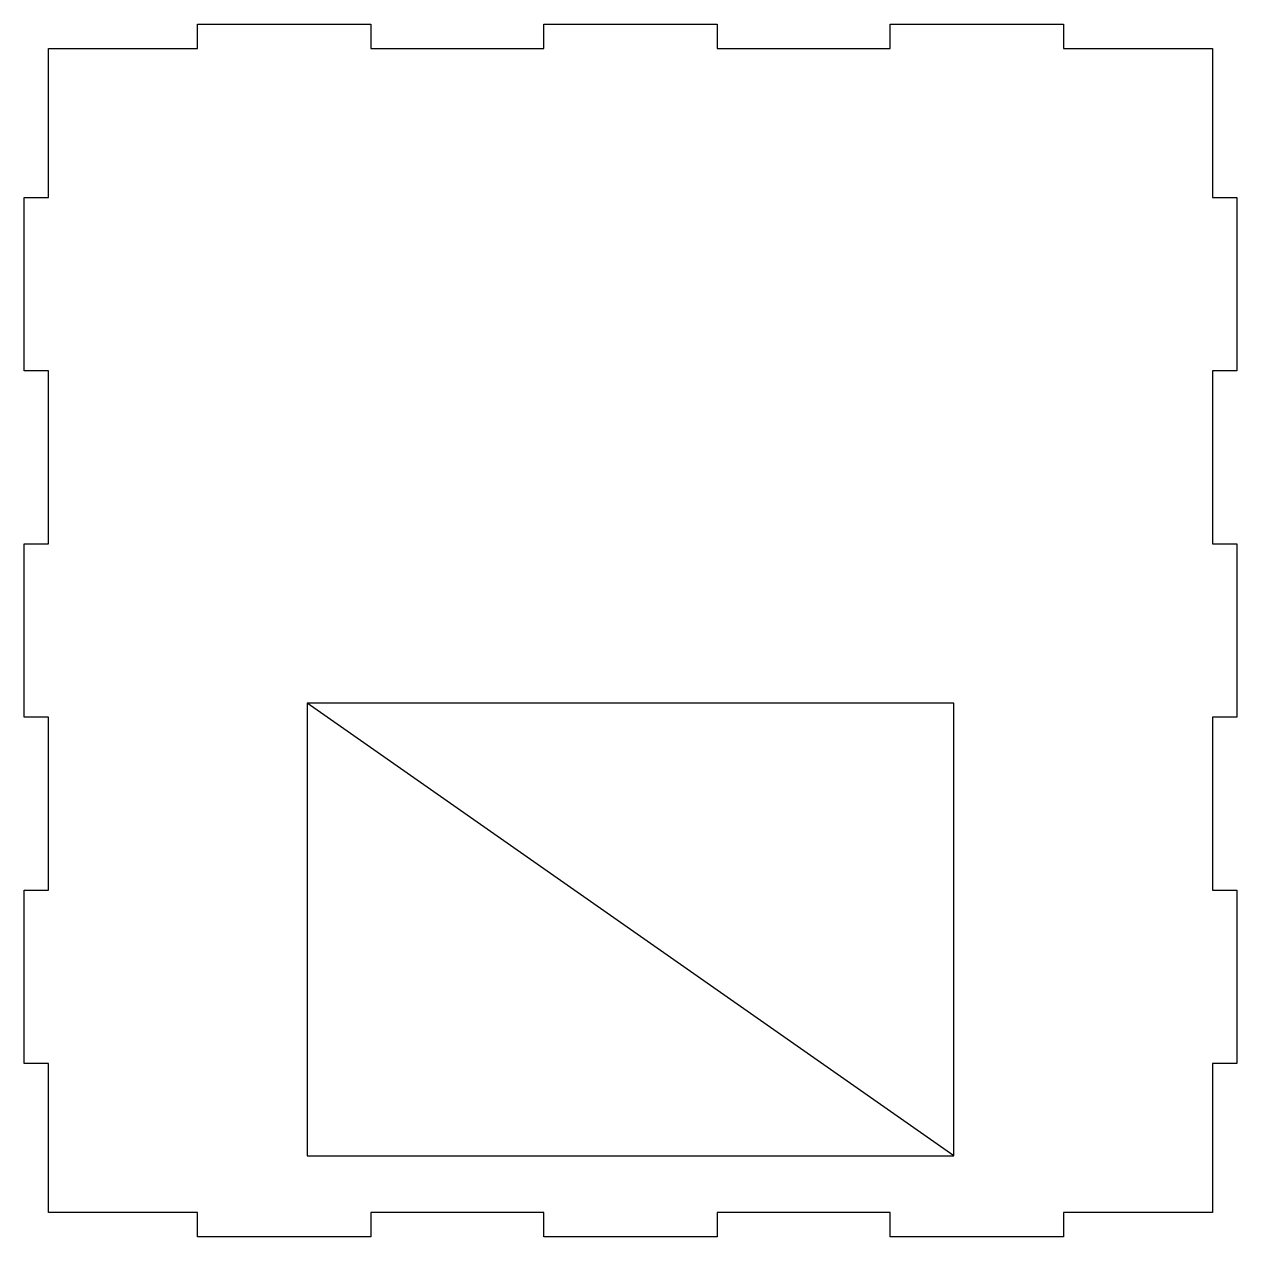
# Model space of a CAD drawing. Header units: millimetres. Extents: x -75 to 75, y -75 to 75.
import ezdxf

# ---------------------------------------------------------------- set-up
doc = ezdxf.new("R2010")
doc.units = ezdxf.units.MM
doc.layers.get('0').update_dxf_attribs({"linetype": 'CONTINUOUS'})

msp = doc.modelspace()

# ---------------------------------------------------------------- linework, layer by layer
msp.add_line((40, -65), (-40, -9))
for points in [[(-72, 72), (-53.57, 72), (-53.57, 75), (-32.14, 75), (-32.14, 72), (-10.71, 72), (-10.71, 75), (10.71, 75), (10.71, 72), (32.14, 72), (32.14, 75), (53.57, 75), (53.57, 72), (72, 72), (72, 53.57), (75, 53.57), (75, 32.14), (72, 32.14), (72, 10.71), (75, 10.71), (75, -10.71), (72, -10.71), (72, -32.14), (75, -32.14), (75, -53.57), (72, -53.57), (72, -72), (53.57, -72), (53.57, -75), (32.14, -75), (32.14, -72), (10.71, -72), (10.71, -75), (-10.71, -75), (-10.71, -72), (-32.14, -72), (-32.14, -75), (-53.57, -75), (-53.57, -72), (-72, -72), (-72, -53.57), (-75, -53.57), (-75, -32.14), (-72, -32.14), (-72, -10.71), (-75, -10.71), (-75, 10.71), (-72, 10.71), (-72, 32.14), (-75, 32.14), (-75, 53.57), (-72, 53.57)], [(40, -65), (40, -9), (-40, -9), (-40, -65)]]:
    msp.add_lwpolyline(points, close=True)

doc.saveas('drawing.dxf')
